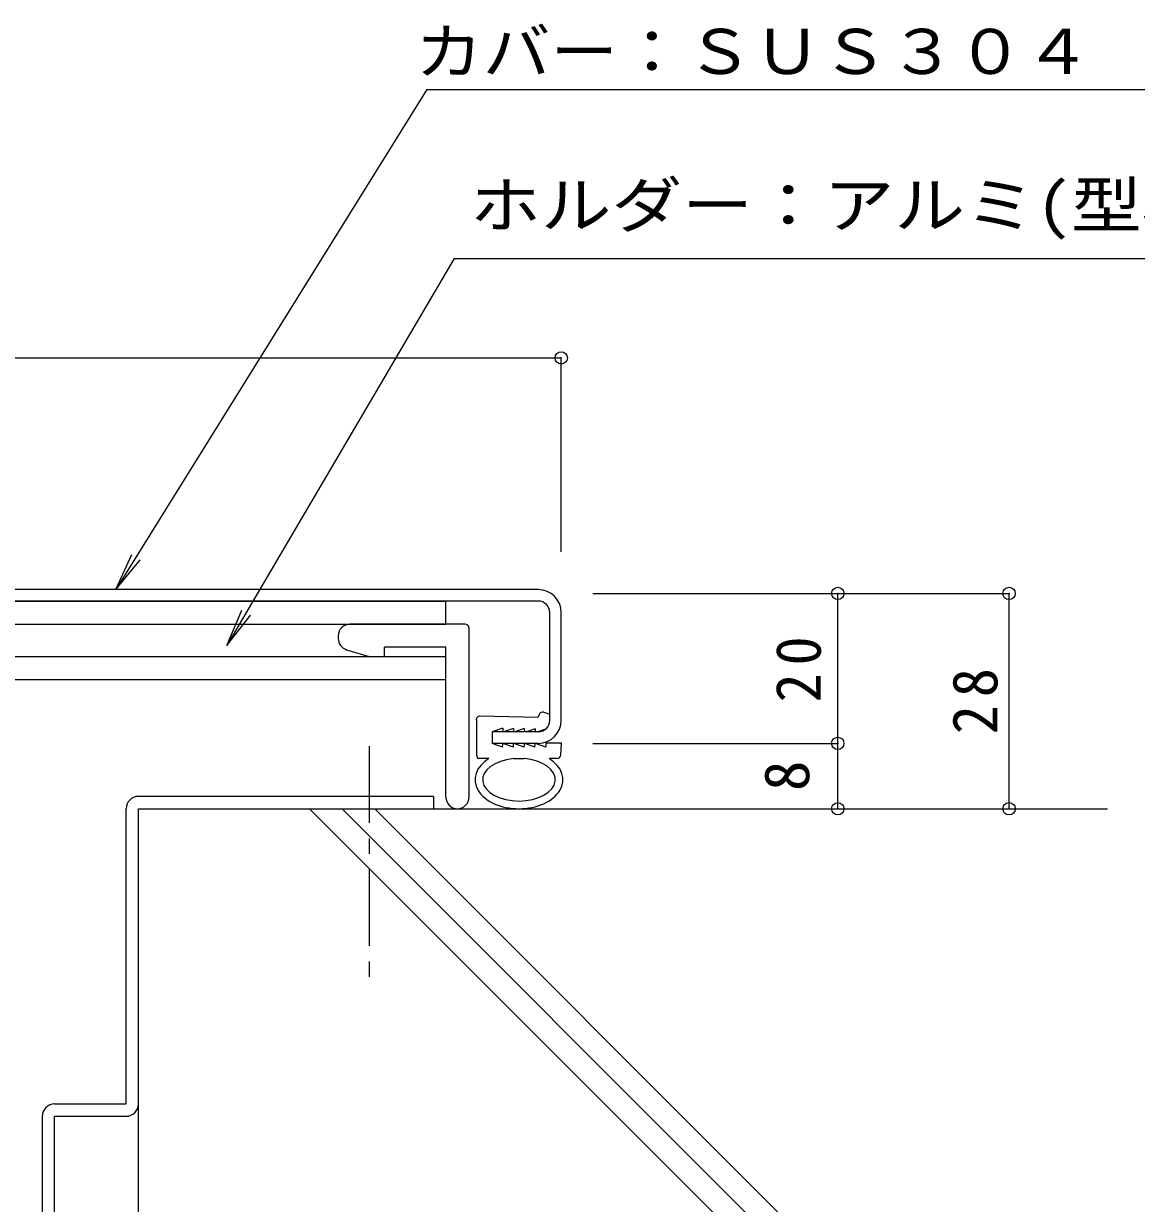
# Model space of a CAD drawing. Units: millimetres, scale not verified. Extents: x -286 to 287, y -271 to 135.
# Drawn here: x 10.1 to 154.8, y -18.4 to 135 of the extents above; entities that cross this region are included whole.
import ezdxf
from ezdxf.enums import TextEntityAlignment as Align

# ---------------------------------------------------------------- set-up
doc = ezdxf.new("R2010")
doc.units = ezdxf.units.MM
doc.header["$LTSCALE"] = 2
doc.header["$PDMODE"] = 32
doc.header["$PDSIZE"] = 1.6
doc.linetypes.add('CHAIN1', pattern=[8, 5, -1, 1, -1])
for name, color, linetype, lineweight in [('D-0', 3, 'Continuous', 9), ('D-1', 2, 'Continuous', 9), ('D-2', 4, 'Continuous', 9), ('D-3', 4, 'Continuous', 9), ('D-4', 7, 'Continuous', 9), ('D-5', 7, 'Continuous', 9)]:
    doc.layers.add(name, color=color, linetype=linetype, lineweight=lineweight)
doc.styles.add('ＭＳ ゴシック', font='')
doc.styles.get('ＭＳ ゴシック').set_extended_font_data('MS Gothic')

msp = doc.modelspace()

# ---------------------------------------------------------------- linework, layer by layer
at = {"layer": 'D-0'}
for p, q in [((77, 61.395), (-77, 61.395)), ((77, 59.895), (1.4, 59.895)), ((78.5, 44.395), (78.5, 58.395)), ((80, 44.395), (80, 58.395)), ((71, 42.895), (71, 41.395)), ((77, 42.895), (71, 42.895)), ((77, 41.395), (71, 41.395))]:
    msp.add_line(p, q, dxfattribs=at)
for centre, radius, start, end in [((77, 58.395), 3, 0, 90), ((77, 58.395), 1.5, 0, 90), ((77, 44.395), 1.5, 270, 0), ((77, 44.395), 3, 270, 0)]:
    msp.add_arc(centre, radius, start, end, dxfattribs=at)
at = {"layer": 'D-1'}
for p, q in [((2, 59.895), (65, 59.895)), ((65, 56.895), (65, 59.895)), ((1.4, 56.895), (65, 56.895)), ((67.5, 56.895), (52.5, 56.895)), ((51, 55.395), (51, 55.013)), ((68, 56.395), (68, 34.395)), ((57, 52.695), (57, 53.895)), ((65, 53.895), (57, 53.895)), ((65, 34.395), (65, 53.895)), ((1.905, 52.695), (65, 52.695)), ((52.071, 53.575), (55.023, 52.695)), ((65, 49.695), (65, 52.695)), ((0.173, 49.695), (65, 49.695)), ((62, 34.495), (26, 34.495))]:
    msp.add_line(p, q, dxfattribs=at)
at = {"layer": 'D-1', "linetype": 'CHAIN1'}
msp.add_line((55, 41.042), (55, 9.998), dxfattribs=at)
at = {"layer": 'D-1'}
for centre, radius, start, end in [((52.5, 55.395), 1.5, 90, 180), ((67.5, 56.395), 0.5, 0, 90), ((52.5, 55.013), 1.5, 180, 253.39296), ((66.5, 34.395), 1.5, 180, 0)]:
    msp.add_arc(centre, radius, start, end, dxfattribs=at)
at = {"layer": 'D-2'}
for p, q in [((77.736, 45.437), (78.5, 45.189)), ((69, 39.809), (69, 44.48)), ((72.384, 43.367), (71, 42.895)), ((72.384, 43.367), (72.401, 42.895)), ((73.786, 43.338), (72.486, 42.895)), ((73.786, 43.338), (73.802, 42.895)), ((75.188, 43.309), (73.972, 42.895)), ((75.188, 43.309), (75.202, 42.895)), ((76.59, 43.28), (75.459, 42.895)), ((76.59, 43.28), (76.603, 42.895)), ((77.956, 43.239), (76.946, 42.895)), ((71, 42.895), (71, 41.395)), ((72.376, 40.899), (71, 41.394)), ((72.376, 40.899), (72.402, 41.395)), ((73.778, 40.903), (72.413, 41.395)), ((73.778, 40.903), (73.804, 41.395)), ((75.18, 40.907), (73.827, 41.395)), ((75.18, 40.907), (75.206, 41.395)), ((76.582, 40.912), (75.242, 41.395)), ((76.582, 40.912), (76.608, 41.395)), ((77.984, 40.916), (76.656, 41.395)), ((79.934, 39.895), (80.014, 41.423)), ((70.593, 39.42), (69.203, 39.42)), ((73.777, 39.403), (75.173, 39.407)), ((79.242, 39.42), (78.407, 39.42)), ((79.436, 39.421), (79.242, 39.42)), ((63.4, 34.495), (25, 34.495)), ((63.4, 34.495), (63.4, 32.895)), ((25, -5.505), (25, 32.895)), ((25, 32.895), (63.4, 32.895)), ((12.5, -7.105), (12.5, -45.505)), ((14.1, -7.105), (23.4, -7.105))]:
    msp.add_line(p, q, dxfattribs=at)
for points in [[(77.116, 45.142), (76.972, 44.772), (69.456, 44.927)], [(80.014, 41.423), (78.011, 41.416), (77.984, 40.916)], [(14.1, -5.505), (23.4, -5.505), (23.4, 32.895)], [(12.5, -45.505), (14.1, -45.505), (14.1, -7.105)]]:
    msp.add_lwpolyline(points, dxfattribs=at)
for centre, radius, start, end in [((69.445, 44.427), 0.5, 88.81958, 181.99947), ((77.582, 44.961), 0.5, 71.99947, 158.82185), ((79.434, 39.921), 0.5, 270.18004, 356.99901), ((69.5, 39.809), 0.5, 180, 233.53392), ((25, 32.895), 1.6, 90, 180), ((14.1, -7.105), 1.6, 90, 180), ((23.4, -5.505), 1.6, 270, 0)]:
    msp.add_arc(centre, radius, start, end, dxfattribs=at)
for major_axis, ratio, start_param, end_param in [((-5.723, 0), 0.6588, 5.4638156, 10.2441477), ((-4.723, 0), 0.5866, 4.8661442, 10.8525253)]:
    msp.add_ellipse((74.5, 36.665), major_axis=major_axis, ratio=ratio, start_param=start_param, end_param=end_param, dxfattribs=at)
at = {"layer": 'D-3', "color": 6, "lineweight": 5}
for p, q in [((25, 32.895), (151.057, 32.895)), ((25, -84.422), (25, 32.895)), ((136.624, -56.477), (47.251, 32.895)), ((140.866, -56.477), (51.494, 32.895)), ((145.109, -56.477), (55.737, 32.895))]:
    msp.add_line(p, q, dxfattribs=at)
at = {"layer": 'D-4'}
for p, q in [((62.495, 126.405), (249.432, 126.405)), ((66.087, 104.43), (283.505, 104.43))]:
    msp.add_line(p, q, dxfattribs=at)
at = {"layer": 'D-5'}
for p, q in [((-80, 91.513), (80, 91.513)), ((80, 66.286), (80, 91.513)), ((22.061, 61.395), (25.233, 65.259)), ((84.119, 60.895), (138.239, 60.895)), ((115.966, 32.895), (115.966, 60.895)), ((138.239, 32.895), (138.239, 60.895)), ((36.501, 54.115), (39.576, 58.057)), ((84.119, 41.395), (115.966, 41.395))]:
    msp.add_line(p, q, dxfattribs=at)
for points in [[(62.495, 126.405), (22.061, 61.395), (24.125, 65.949)], [(66.087, 104.43), (36.501, 54.115), (38.451, 58.719)]]:
    msp.add_lwpolyline(points, dxfattribs=at)
for p in [(80, 91.513), (115.966, 60.895), (138.239, 60.895), (115.966, 41.395), (115.966, 32.895), (138.239, 32.895)]:
    msp.add_point(p, dxfattribs=at)

# ---------------------------------------------------------------- texts
at = {"layer": 'D-4', "color": 2, "style": 'ＭＳ ゴシック'}
for s, width, p in [('カバー：ＳＵＳ３０４\u3000Ｈ．Ｌ．\u3000ｔ＝１．５', 1.1, (60.986, 126.682)), ('ホルダー：アルミ(型材)\u3000アルマイト処理\u3000＠５００', 1.15, (68.128, 106.704))]:
    msp.add_text(s, height=5.865, dxfattribs=dict(at, width=width)).set_placement(p, align=Align.BOTTOM_LEFT)
at = {"layer": 'D-5', "color": 2, "style": 'ＭＳ ゴシック'}
msp.add_text('8', height=5.865, rotation=90, dxfattribs=at).set_placement((114.003, 35.18), align=Align.BOTTOM_LEFT)
at = {"layer": 'D-5', "color": 2, "char_height": 5.865, "attachment_point": 7, "rotation": 90, "style": 'ＭＳ ゴシック'}
for s, insert in [('\\T1.27;\\W0.95;20', (113.85, 46.708)), ('\\T1.27;\\W0.95;28', (136.812, 42.574))]:
    msp.add_mtext(s, dxfattribs=dict(at, insert=insert))

doc.saveas('drawing.dxf')
